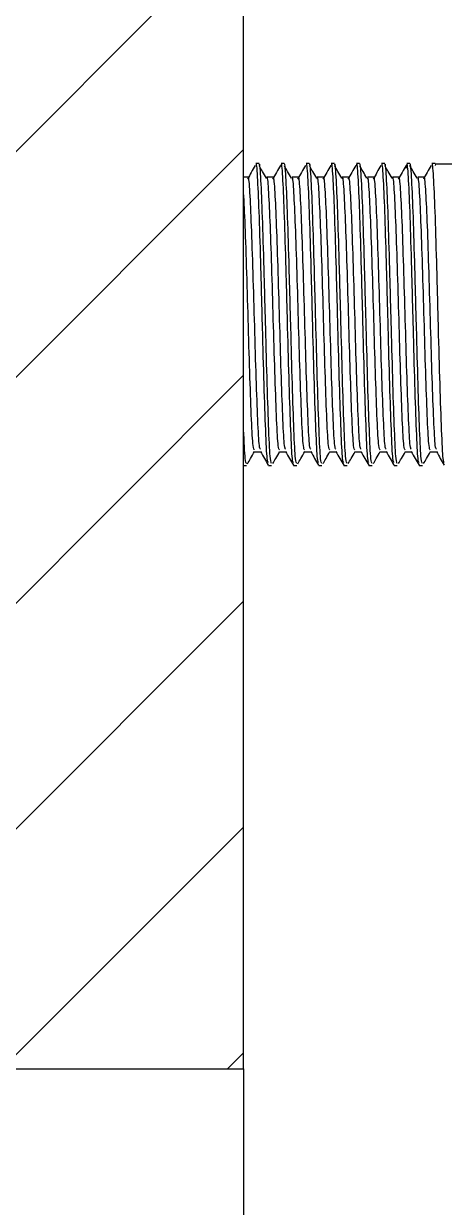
# Model space of a CAD drawing. Header units: millimetres. Extents: x -473 to 6267, y 319 to 3284.
# Drawn here: x 872.92 to 881.29, y 2928.61 to 2952.14 of the extents above; entities that cross this region are included whole.
import ezdxf

# ---------------------------------------------------------------- set-up
doc = ezdxf.new("R2010")
doc.units = ezdxf.units.MM
doc.layers.add('3mm', color=7, linetype='Continuous', lineweight=30)
doc.layers.add('轮廓实线层', color=170, linetype='Continuous')

msp = doc.modelspace()

# ---------------------------------------------------------------- hatches: boundary and pattern name
at = {"layer": '轮廓实线层'}
h = msp.add_hatch(dxfattribs=at)
h.set_pattern_fill('ANSI31', color=256)
h.set_pattern_definition([(45, (0, -1039.3188), (-2.245064, 2.245064), [])])
h.paths.add_polyline_path([(877.3, 3009.359), (872.3, 3009.359), (872.3, 2931.359), (877.3, 2931.359)])

# ---------------------------------------------------------------- linework, layer by layer
at = {"layer": '3mm', "lineweight": 30}
for p, q in [((877.3, 2931.359), (877.3, 3009.359)), ((877.606, 2949.359), (877.543, 2949.359)), ((878.106, 2949.359), (878.043, 2949.359)), ((878.606, 2949.359), (878.543, 2949.359)), ((879.106, 2949.359), (879.043, 2949.359)), ((879.606, 2949.359), (879.543, 2949.359)), ((880.106, 2949.359), (880.043, 2949.359)), ((880.606, 2949.359), (880.543, 2949.359)), ((881.106, 2949.359), (881.043, 2949.359)), ((881.113, 2949.348), (881.106, 2949.32)), ((881.55, 2949.348), (881.113, 2949.348)), ((877.387, 2949.088), (877.3, 2949.088)), ((877.887, 2949.088), (877.762, 2949.088)), ((878.387, 2949.088), (878.262, 2949.088)), ((878.887, 2949.088), (878.762, 2949.088)), ((879.387, 2949.088), (879.262, 2949.088)), ((879.887, 2949.088), (879.762, 2949.088)), ((880.387, 2949.088), (880.262, 2949.088)), ((880.887, 2949.088), (880.762, 2949.088)), ((877.512, 2943.629), (877.635, 2943.629)), ((878.012, 2943.629), (878.135, 2943.629)), ((878.512, 2943.629), (878.635, 2943.629)), ((879.012, 2943.629), (879.135, 2943.629)), ((879.512, 2943.629), (879.635, 2943.629)), ((880.012, 2943.629), (880.135, 2943.629)), ((880.512, 2943.629), (880.635, 2943.629)), ((881.012, 2943.629), (881.135, 2943.629)), ((877.3, 2943.359), (877.356, 2943.359)), ((877.793, 2943.359), (877.856, 2943.359)), ((878.293, 2943.359), (878.356, 2943.359)), ((878.793, 2943.359), (878.856, 2943.359)), ((879.293, 2943.359), (879.356, 2943.359)), ((879.793, 2943.359), (879.856, 2943.359)), ((880.293, 2943.359), (880.356, 2943.359)), ((880.793, 2943.359), (880.856, 2943.359)), ((872.3, 2931.359), (877.3, 2931.359)), ((877.3, 2931.359), (877.3, 2916.359))]:
    msp.add_line(p, q, dxfattribs=at)
for points, knots in [([(877.531, 2949.318), (877.504, 2949.274), (877.452, 2949.184), (877.4, 2949.095), (877.374, 2949.051)], [0, 0, 0, 0, 0.500004, 1, 1, 1, 1]), ([(877.79, 2943.413), (877.783, 2943.424), (877.765, 2943.453), (877.738, 2944.015), (877.706, 2944.938), (877.675, 2946.096), (877.644, 2947.287), (877.613, 2948.347), (877.581, 2949.067), (877.558, 2949.399), (877.546, 2949.332), (877.543, 2949.32)], [0, 0, 0, 0, 0.084541, 0.211387, 0.338233, 0.465078, 0.591924, 0.71877, 0.845616, 0.972462, 1, 1, 1, 1]), ([(877.856, 2943.398), (877.848, 2943.409), (877.829, 2943.436), (877.8, 2944.013), (877.769, 2944.939), (877.738, 2946.096), (877.706, 2947.287), (877.675, 2948.347), (877.644, 2949.067), (877.621, 2949.399), (877.608, 2949.332), (877.606, 2949.32)], [0, 0, 0, 0, 0.097863, 0.222863, 0.347863, 0.472863, 0.597863, 0.722863, 0.847863, 0.972863, 1, 1, 1, 1]), ([(877.753, 2949.067), (877.726, 2949.112), (877.68, 2949.192), (877.633, 2949.271), (877.613, 2949.307)], [0, 0, 0, 0, 0.559289, 1, 1, 1, 1]), ([(878.031, 2949.318), (878.004, 2949.274), (877.952, 2949.184), (877.9, 2949.095), (877.874, 2949.051)], [0, 0, 0, 0, 0.500004, 1, 1, 1, 1]), ([(878.29, 2943.413), (878.283, 2943.424), (878.265, 2943.453), (878.238, 2944.015), (878.206, 2944.938), (878.175, 2946.096), (878.144, 2947.287), (878.113, 2948.347), (878.081, 2949.067), (878.058, 2949.399), (878.046, 2949.332), (878.043, 2949.32)], [0, 0, 0, 0, 0.084541, 0.211387, 0.338233, 0.465078, 0.591924, 0.71877, 0.845616, 0.972462, 1, 1, 1, 1]), ([(878.356, 2943.398), (878.348, 2943.409), (878.329, 2943.436), (878.3, 2944.013), (878.269, 2944.939), (878.238, 2946.096), (878.206, 2947.287), (878.175, 2948.347), (878.144, 2949.067), (878.121, 2949.399), (878.108, 2949.332), (878.106, 2949.32)], [0, 0, 0, 0, 0.097863, 0.222863, 0.347863, 0.472863, 0.597863, 0.722863, 0.847863, 0.972863, 1, 1, 1, 1]), ([(878.253, 2949.067), (878.226, 2949.112), (878.18, 2949.192), (878.133, 2949.271), (878.113, 2949.307)], [0, 0, 0, 0, 0.5592892, 1, 1, 1, 1]), ([(878.531, 2949.318), (878.504, 2949.274), (878.452, 2949.184), (878.4, 2949.095), (878.374, 2949.051)], [0, 0, 0, 0, 0.500004, 1, 1, 1, 1]), ([(878.79, 2943.413), (878.783, 2943.424), (878.765, 2943.453), (878.738, 2944.015), (878.706, 2944.938), (878.675, 2946.096), (878.644, 2947.287), (878.613, 2948.347), (878.581, 2949.067), (878.558, 2949.399), (878.546, 2949.332), (878.543, 2949.32)], [0, 0, 0, 0, 0.084541, 0.211387, 0.338233, 0.465078, 0.591924, 0.71877, 0.845616, 0.972462, 1, 1, 1, 1]), ([(878.856, 2943.398), (878.848, 2943.409), (878.829, 2943.436), (878.8, 2944.013), (878.769, 2944.939), (878.738, 2946.096), (878.706, 2947.287), (878.675, 2948.347), (878.644, 2949.067), (878.621, 2949.399), (878.608, 2949.332), (878.606, 2949.32)], [0, 0, 0, 0, 0.097863, 0.222863, 0.347863, 0.472863, 0.597863, 0.722863, 0.847863, 0.972863, 1, 1, 1, 1]), ([(878.753, 2949.067), (878.726, 2949.112), (878.68, 2949.192), (878.633, 2949.271), (878.613, 2949.307)], [0, 0, 0, 0, 0.559289, 1, 1, 1, 1]), ([(879.031, 2949.318), (879.004, 2949.274), (878.952, 2949.184), (878.9, 2949.095), (878.874, 2949.051)], [0, 0, 0, 0, 0.500004, 1, 1, 1, 1]), ([(879.29, 2943.413), (879.283, 2943.424), (879.265, 2943.453), (879.238, 2944.015), (879.206, 2944.938), (879.175, 2946.096), (879.144, 2947.287), (879.113, 2948.347), (879.081, 2949.067), (879.058, 2949.399), (879.046, 2949.332), (879.043, 2949.32)], [0, 0, 0, 0, 0.084541, 0.211387, 0.338233, 0.465078, 0.591924, 0.71877, 0.845616, 0.972462, 1, 1, 1, 1]), ([(879.356, 2943.398), (879.348, 2943.409), (879.329, 2943.436), (879.3, 2944.013), (879.269, 2944.939), (879.238, 2946.096), (879.206, 2947.287), (879.175, 2948.347), (879.144, 2949.067), (879.121, 2949.399), (879.108, 2949.332), (879.106, 2949.32)], [0, 0, 0, 0, 0.097863, 0.222863, 0.347863, 0.472863, 0.597863, 0.722863, 0.847863, 0.972863, 1, 1, 1, 1]), ([(879.253, 2949.067), (879.226, 2949.112), (879.18, 2949.192), (879.133, 2949.271), (879.113, 2949.307)], [0, 0, 0, 0, 0.559289, 1, 1, 1, 1]), ([(879.531, 2949.318), (879.504, 2949.274), (879.452, 2949.184), (879.4, 2949.095), (879.374, 2949.051)], [0, 0, 0, 0, 0.500004, 1, 1, 1, 1]), ([(879.79, 2943.413), (879.783, 2943.424), (879.765, 2943.453), (879.738, 2944.015), (879.706, 2944.938), (879.675, 2946.096), (879.644, 2947.287), (879.613, 2948.347), (879.581, 2949.067), (879.558, 2949.399), (879.546, 2949.332), (879.543, 2949.32)], [0, 0, 0, 0, 0.084541, 0.211387, 0.338233, 0.465078, 0.591924, 0.71877, 0.845616, 0.972462, 1, 1, 1, 1]), ([(879.856, 2943.398), (879.848, 2943.409), (879.829, 2943.436), (879.8, 2944.013), (879.769, 2944.939), (879.738, 2946.096), (879.706, 2947.287), (879.675, 2948.347), (879.644, 2949.067), (879.621, 2949.399), (879.608, 2949.332), (879.606, 2949.32)], [0, 0, 0, 0, 0.097863, 0.222863, 0.347863, 0.472863, 0.597863, 0.722863, 0.847863, 0.972863, 1, 1, 1, 1]), ([(879.753, 2949.067), (879.726, 2949.112), (879.68, 2949.192), (879.633, 2949.271), (879.613, 2949.307)], [0, 0, 0, 0, 0.559289, 1, 1, 1, 1]), ([(880.031, 2949.318), (880.004, 2949.274), (879.952, 2949.184), (879.9, 2949.095), (879.874, 2949.051)], [0, 0, 0, 0, 0.500004, 1, 1, 1, 1]), ([(880.29, 2943.413), (880.283, 2943.424), (880.265, 2943.453), (880.238, 2944.015), (880.206, 2944.938), (880.175, 2946.096), (880.144, 2947.287), (880.113, 2948.347), (880.081, 2949.067), (880.058, 2949.399), (880.046, 2949.332), (880.043, 2949.32)], [0, 0, 0, 0, 0.084541, 0.211387, 0.338233, 0.465078, 0.591924, 0.71877, 0.845616, 0.972462, 1, 1, 1, 1]), ([(880.356, 2943.398), (880.348, 2943.409), (880.329, 2943.436), (880.3, 2944.013), (880.269, 2944.939), (880.238, 2946.096), (880.206, 2947.287), (880.175, 2948.347), (880.144, 2949.067), (880.121, 2949.399), (880.108, 2949.332), (880.106, 2949.32)], [0, 0, 0, 0, 0.097863, 0.222863, 0.347863, 0.472863, 0.597863, 0.722863, 0.847863, 0.972863, 1, 1, 1, 1]), ([(880.253, 2949.067), (880.226, 2949.112), (880.18, 2949.192), (880.133, 2949.271), (880.113, 2949.307)], [0, 0, 0, 0, 0.559289, 1, 1, 1, 1]), ([(880.531, 2949.318), (880.504, 2949.274), (880.452, 2949.184), (880.4, 2949.095), (880.374, 2949.051)], [0, 0, 0, 0, 0.500004, 1, 1, 1, 1]), ([(880.79, 2943.413), (880.783, 2943.424), (880.765, 2943.453), (880.738, 2944.015), (880.706, 2944.939), (880.675, 2946.096), (880.644, 2947.288), (880.613, 2948.344), (880.581, 2949.079), (880.554, 2949.422), (880.537, 2949.309), (880.53, 2949.265)], [0, 0, 0, 0, 0.080274, 0.200718, 0.321161, 0.441605, 0.562049, 0.682493, 0.802937, 0.923381, 1, 1, 1, 1]), ([(880.856, 2943.398), (880.848, 2943.409), (880.829, 2943.436), (880.8, 2944.013), (880.769, 2944.939), (880.738, 2946.096), (880.706, 2947.287), (880.675, 2948.347), (880.644, 2949.067), (880.621, 2949.399), (880.608, 2949.332), (880.606, 2949.32)], [0, 0, 0, 0, 0.097863, 0.222863, 0.347863, 0.472863, 0.597863, 0.722863, 0.847863, 0.972863, 1, 1, 1, 1]), ([(880.753, 2949.067), (880.726, 2949.112), (880.677, 2949.196), (880.629, 2949.28), (880.606, 2949.319)], [0, 0, 0, 0, 0.5324232, 1, 1, 1, 1]), ([(881.031, 2949.318), (881.004, 2949.274), (880.952, 2949.184), (880.9, 2949.095), (880.874, 2949.051)], [0, 0, 0, 0, 0.500004, 1, 1, 1, 1]), ([(881.29, 2943.413), (881.283, 2943.424), (881.265, 2943.453), (881.238, 2944.015), (881.206, 2944.938), (881.175, 2946.096), (881.144, 2947.287), (881.113, 2948.347), (881.081, 2949.067), (881.058, 2949.399), (881.046, 2949.332), (881.043, 2949.32)], [0, 0, 0, 0, 0.084541, 0.211387, 0.338233, 0.465078, 0.591924, 0.71877, 0.845616, 0.972462, 1, 1, 1, 1]), ([(877.633, 2943.679), (877.626, 2943.69), (877.609, 2943.716), (877.581, 2944.226), (877.55, 2945.067), (877.519, 2946.12), (877.488, 2947.203), (877.456, 2948.168), (877.425, 2948.823), (877.402, 2949.125), (877.389, 2949.063), (877.387, 2949.051)], [0, 0, 0, 0, 0.08388, 0.210644, 0.337407, 0.464171, 0.590935, 0.717698, 0.844462, 0.971226, 1, 1, 1, 1]), ([(878.012, 2943.665), (878.004, 2943.675), (877.985, 2943.7), (877.956, 2944.224), (877.925, 2945.067), (877.894, 2946.12), (877.863, 2947.203), (877.831, 2948.168), (877.8, 2948.823), (877.777, 2949.125), (877.764, 2949.063), (877.762, 2949.051)], [0, 0, 0, 0, 0.097856, 0.222701, 0.347546, 0.47239, 0.597235, 0.72208, 0.846925, 0.971769, 1, 1, 1, 1]), ([(878.133, 2943.679), (878.126, 2943.69), (878.109, 2943.716), (878.081, 2944.226), (878.05, 2945.067), (878.019, 2946.12), (877.988, 2947.203), (877.956, 2948.168), (877.925, 2948.823), (877.902, 2949.125), (877.889, 2949.063), (877.887, 2949.051)], [0, 0, 0, 0, 0.08388, 0.210644, 0.337407, 0.464171, 0.590935, 0.717698, 0.844462, 0.971226, 1, 1, 1, 1]), ([(878.512, 2943.665), (878.504, 2943.675), (878.485, 2943.7), (878.456, 2944.224), (878.425, 2945.067), (878.394, 2946.12), (878.363, 2947.203), (878.331, 2948.168), (878.3, 2948.823), (878.277, 2949.125), (878.264, 2949.063), (878.262, 2949.051)], [0, 0, 0, 0, 0.097856, 0.222701, 0.347546, 0.47239, 0.597235, 0.72208, 0.846925, 0.971769, 1, 1, 1, 1]), ([(878.633, 2943.679), (878.626, 2943.69), (878.609, 2943.716), (878.581, 2944.226), (878.55, 2945.067), (878.519, 2946.12), (878.488, 2947.203), (878.456, 2948.168), (878.425, 2948.823), (878.402, 2949.125), (878.389, 2949.063), (878.387, 2949.051)], [0, 0, 0, 0, 0.08388, 0.210644, 0.337407, 0.464171, 0.590935, 0.717698, 0.844462, 0.971226, 1, 1, 1, 1]), ([(879.012, 2943.665), (879.004, 2943.675), (878.985, 2943.7), (878.956, 2944.224), (878.925, 2945.067), (878.894, 2946.12), (878.863, 2947.203), (878.831, 2948.168), (878.8, 2948.823), (878.777, 2949.125), (878.764, 2949.063), (878.762, 2949.051)], [0, 0, 0, 0, 0.097856, 0.222701, 0.347546, 0.47239, 0.597235, 0.72208, 0.846925, 0.971769, 1, 1, 1, 1]), ([(879.133, 2943.679), (879.126, 2943.69), (879.109, 2943.716), (879.081, 2944.226), (879.05, 2945.067), (879.019, 2946.12), (878.988, 2947.203), (878.956, 2948.168), (878.925, 2948.823), (878.902, 2949.125), (878.889, 2949.063), (878.887, 2949.051)], [0, 0, 0, 0, 0.08388, 0.210644, 0.337407, 0.464171, 0.590935, 0.717698, 0.844462, 0.971226, 1, 1, 1, 1]), ([(879.512, 2943.665), (879.504, 2943.675), (879.485, 2943.7), (879.456, 2944.224), (879.425, 2945.067), (879.394, 2946.12), (879.363, 2947.203), (879.331, 2948.168), (879.3, 2948.823), (879.277, 2949.125), (879.264, 2949.063), (879.262, 2949.051)], [0, 0, 0, 0, 0.097856, 0.222701, 0.347546, 0.47239, 0.597235, 0.72208, 0.846925, 0.971769, 1, 1, 1, 1]), ([(879.633, 2943.679), (879.626, 2943.69), (879.609, 2943.716), (879.581, 2944.226), (879.55, 2945.067), (879.519, 2946.12), (879.488, 2947.203), (879.456, 2948.168), (879.425, 2948.823), (879.402, 2949.125), (879.389, 2949.063), (879.387, 2949.051)], [0, 0, 0, 0, 0.08388, 0.210644, 0.337407, 0.464171, 0.590935, 0.717698, 0.844462, 0.971226, 1, 1, 1, 1]), ([(880.012, 2943.665), (880.004, 2943.675), (879.985, 2943.7), (879.956, 2944.224), (879.925, 2945.067), (879.894, 2946.12), (879.863, 2947.203), (879.831, 2948.168), (879.8, 2948.823), (879.777, 2949.125), (879.764, 2949.063), (879.762, 2949.051)], [0, 0, 0, 0, 0.097856, 0.222701, 0.347546, 0.47239, 0.597235, 0.72208, 0.846925, 0.971769, 1, 1, 1, 1]), ([(880.133, 2943.679), (880.126, 2943.69), (880.109, 2943.716), (880.081, 2944.226), (880.05, 2945.067), (880.019, 2946.12), (879.988, 2947.203), (879.956, 2948.168), (879.925, 2948.823), (879.902, 2949.125), (879.889, 2949.063), (879.887, 2949.051)], [0, 0, 0, 0, 0.08388, 0.210644, 0.337407, 0.464171, 0.590935, 0.717698, 0.844462, 0.971226, 1, 1, 1, 1]), ([(880.512, 2943.665), (880.504, 2943.675), (880.485, 2943.7), (880.456, 2944.224), (880.425, 2945.067), (880.394, 2946.12), (880.363, 2947.203), (880.331, 2948.168), (880.3, 2948.823), (880.277, 2949.125), (880.264, 2949.063), (880.262, 2949.051)], [0, 0, 0, 0, 0.097856, 0.222701, 0.347546, 0.47239, 0.597235, 0.72208, 0.846925, 0.971769, 1, 1, 1, 1]), ([(880.633, 2943.679), (880.626, 2943.69), (880.609, 2943.716), (880.581, 2944.226), (880.55, 2945.067), (880.519, 2946.12), (880.488, 2947.203), (880.456, 2948.168), (880.425, 2948.823), (880.402, 2949.125), (880.389, 2949.063), (880.387, 2949.051)], [0, 0, 0, 0, 0.08388, 0.210644, 0.337407, 0.464171, 0.590935, 0.717698, 0.844462, 0.971226, 1, 1, 1, 1]), ([(881.012, 2943.665), (881.004, 2943.675), (880.985, 2943.7), (880.956, 2944.224), (880.925, 2945.067), (880.894, 2946.12), (880.863, 2947.203), (880.831, 2948.168), (880.8, 2948.823), (880.777, 2949.125), (880.764, 2949.063), (880.762, 2949.051)], [0, 0, 0, 0, 0.097856, 0.222701, 0.347546, 0.47239, 0.597235, 0.72208, 0.846925, 0.971769, 1, 1, 1, 1]), ([(881.133, 2943.679), (881.126, 2943.69), (881.109, 2943.716), (881.081, 2944.226), (881.05, 2945.067), (881.019, 2946.12), (880.988, 2947.203), (880.956, 2948.168), (880.925, 2948.823), (880.902, 2949.125), (880.889, 2949.063), (880.887, 2949.051)], [0, 0, 0, 0, 0.08388, 0.210644, 0.337407, 0.464171, 0.590935, 0.717698, 0.844462, 0.971226, 1, 1, 1, 1]), ([(877.512, 2943.665), (877.504, 2943.675), (877.485, 2943.7), (877.456, 2944.224), (877.425, 2945.067), (877.394, 2946.121), (877.363, 2947.2), (877.331, 2948.179), (877.311, 2948.581), (877.3, 2948.782)], [0, 0, 0, 0, 0.115543, 0.262953, 0.410362, 0.557772, 0.705181, 0.852591, 1, 1, 1, 1]), ([(877.356, 2943.398), (877.348, 2943.407), (877.329, 2943.427), (877.311, 2943.835), (877.3, 2944.064)], [0, 0, 0, 0, 0.4391177, 1, 1, 1, 1]), ([(877.375, 2943.388), (877.396, 2943.424), (877.443, 2943.506), (877.49, 2943.587), (877.516, 2943.632)], [0, 0, 0, 0, 0.445517, 1, 1, 1, 1]), ([(877.634, 2943.633), (877.66, 2943.587), (877.712, 2943.497), (877.764, 2943.407), (877.79, 2943.362)], [0, 0, 0, 0, 0.499981, 1, 1, 1, 1]), ([(877.878, 2943.393), (877.898, 2943.428), (877.944, 2943.507), (877.99, 2943.587), (878.016, 2943.632)], [0, 0, 0, 0, 0.434677, 1, 1, 1, 1]), ([(878.134, 2943.633), (878.16, 2943.587), (878.212, 2943.497), (878.264, 2943.407), (878.29, 2943.362)], [0, 0, 0, 0, 0.499981, 1, 1, 1, 1]), ([(878.375, 2943.388), (878.396, 2943.424), (878.443, 2943.506), (878.49, 2943.587), (878.516, 2943.632)], [0, 0, 0, 0, 0.445517, 1, 1, 1, 1]), ([(878.634, 2943.633), (878.66, 2943.587), (878.712, 2943.497), (878.764, 2943.407), (878.79, 2943.362)], [0, 0, 0, 0, 0.499981, 1, 1, 1, 1]), ([(878.878, 2943.393), (878.898, 2943.428), (878.944, 2943.507), (878.99, 2943.587), (879.016, 2943.632)], [0, 0, 0, 0, 0.4346765, 1, 1, 1, 1]), ([(879.134, 2943.633), (879.16, 2943.587), (879.212, 2943.497), (879.264, 2943.407), (879.29, 2943.362)], [0, 0, 0, 0, 0.499981, 1, 1, 1, 1]), ([(879.378, 2943.393), (879.398, 2943.428), (879.444, 2943.507), (879.49, 2943.587), (879.516, 2943.632)], [0, 0, 0, 0, 0.4346765, 1, 1, 1, 1]), ([(879.634, 2943.633), (879.66, 2943.587), (879.712, 2943.497), (879.764, 2943.407), (879.79, 2943.362)], [0, 0, 0, 0, 0.499981, 1, 1, 1, 1]), ([(879.878, 2943.393), (879.898, 2943.428), (879.944, 2943.507), (879.99, 2943.587), (880.016, 2943.632)], [0, 0, 0, 0, 0.4346765, 1, 1, 1, 1]), ([(880.134, 2943.633), (880.16, 2943.587), (880.212, 2943.497), (880.264, 2943.407), (880.29, 2943.362)], [0, 0, 0, 0, 0.499981, 1, 1, 1, 1]), ([(880.378, 2943.393), (880.398, 2943.428), (880.444, 2943.507), (880.49, 2943.587), (880.516, 2943.632)], [0, 0, 0, 0, 0.4346765, 1, 1, 1, 1]), ([(880.634, 2943.633), (880.66, 2943.587), (880.712, 2943.497), (880.764, 2943.407), (880.79, 2943.362)], [0, 0, 0, 0, 0.499981, 1, 1, 1, 1]), ([(880.878, 2943.393), (880.898, 2943.428), (880.944, 2943.507), (880.99, 2943.587), (881.016, 2943.632)], [0, 0, 0, 0, 0.434677, 1, 1, 1, 1]), ([(881.134, 2943.633), (881.16, 2943.587), (881.212, 2943.497), (881.264, 2943.407), (881.29, 2943.362)], [0, 0, 0, 0, 0.499981, 1, 1, 1, 1])]:
    msp.add_open_spline(points, degree=3, knots=knots, dxfattribs=at)

doc.saveas('drawing.dxf')
